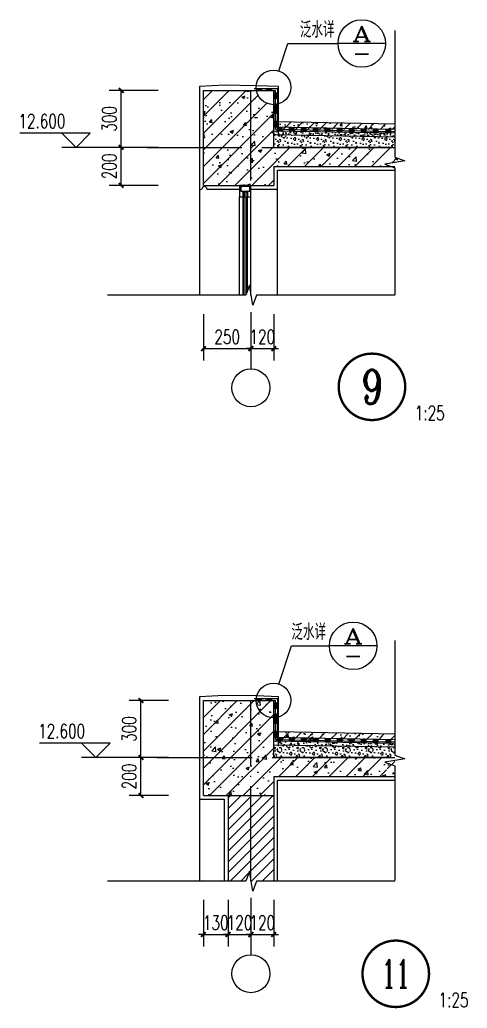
# Model space of a CAD drawing. Extents: x 79570 to 678837, y -1139230 to -612789.
# Drawn here: x 668994 to 671348, y -808702 to -803496 of the extents above; entities that cross this region are included whole.
import ezdxf
from ezdxf.enums import TextEntityAlignment as Align

# ---------------------------------------------------------------- set-up
doc = ezdxf.new("R2010")
doc.units = 0
doc.header["$LTSCALE"] = 1000
doc.header["$MEASUREMENT"] = 0
doc.linetypes.add('DOTE', pattern=[2.42, 2, -0.2, 0.02, -0.2])
for name, color, linetype in [('4', 4, 'Continuous'), ('A-剖-0.10mm.......SECT-L01', 156, 'Continuous'), ('A-剖-0.20mm.......SECT-L04', 42, 'Continuous'), ('A-剖-填充.........SECT-PATT', 156, 'Continuous'), ('A-立-线.18........ELEV-L.18', 153, 'Continuous'), ('A-通-墙............COMM-WALL', 50, 'Continuous'), ('A-通-结构剖线.....COMM-STRU-SECT', 20, 'Continuous'), ('A-通-轴线.........COMM-GRID', 27, 'DOTE'), ('A-通-门窗剖线.....COMM-GLAZ-SECT', 150, 'Continuous'), ('AXIS', 3, 'Continuous'), ('AXIS_TEXT', 7, 'Continuous'), ('DIM_ELEV', 3, 'Continuous'), ('DIM_IDEN', 210, 'Continuous'), ('DIM_SYMB', 3, 'Continuous'), ('PUB_DIM', 3, 'Continuous'), ('PUB_TEXT', 7, 'Continuous'), ('保温层', 146, 'Continuous'), ('防水层', 6, 'Continuous')]:
    doc.layers.add(name, color=color, linetype=linetype)
doc.styles.add('_TCH_DIM', font='SIMPLEX', dxfattribs={"bigfont": 'GBCBIG'})
doc.styles.add('_TCH_DIM_T3', font='SIMPLEX', dxfattribs={"width": 0.705882, "bigfont": 'GBCBIG'})
doc.styles.add('_TCH_LABEL', font='COMPLEX', dxfattribs={"bigfont": 'GBCBIG'})
doc.styles.add('COMPLEX', font='COMPLEX')
doc.dimstyles.new('_TCH_ARCH&&25', dxfattribs={"dimtxt": 74.375, "dimasz": 25, "dimexe": 62.5, "dimexo": 75, "dimgap": 25, "dimtad": 1, "dimdec": 0, "dimzin": 0, "dimdsep": 46, "dimtxsty": '_TCH_DIM_T3', "dimblk": 'ARCHTICK', "dimcen": 0.09, "dimclrt": 7, "dimazin": 2, "dimtfac": 1, "dimtdec": 0, "dimtix": 1, "dimtmove": 2, "dimatfit": 3, "dimfxl": 1, "dimtolj": 1, "dimtzin": 0, "dimarcsym": 0})

# ---------------------------------------------------------------- blocks, each defined once
blk = doc.blocks.new('A$C7B8302AA')
at = {"layer": 'A-通-门窗剖线.....COMM-GLAZ-SECT'}
for points in [[(-5.8, -58.3), (-5.8, 0), (-64.2, 0), (-64.2, -58.3), (-46.1, -58.3), (-46.1, -35), (-40.3, -35), (-40.3, -58.3), (-29.8, -58.3), (-29.8, -35), (-23.9, -35), (-23.9, -58.3)], [(-11.7, -29.2), (-11.7, -5.8), (-58.3, -5.8), (-58.3, -29.2), (-49, -29.2), (-49, -29.2), (-34.4, -29.2), (-34.4, -29.2), (-33.8, -29.2), (-33.8, -29.2), (-15.2, -29.2), (-15.2, -29.2)]]:
    blk.add_lwpolyline(points, close=True, dxfattribs=at)
blk = doc.blocks.new('_AXISO')
blk.add_circle((0, 0), 0.5)
at = {"layer": 'AXIS_TEXT', "style": 'COMPLEX', "width": 1.041667}
blk.add_attdef('A', text='', height=0.56, dxfattribs=at).set_placement((-0.25, -0.28), (0.25, -0.28), align=Align.FIT)
blk = doc.blocks.new('$LinePat$防水层1')
at = {"color": 0}
blk.add_solid([(150, 0), (450, 0), (150, -100), (450, -100)], dxfattribs=at)
at = {"layer": 'Defpoints'}
for p in [(0, 0), (600, 0)]:
    blk.add_point(p, dxfattribs=at)
blk = doc.blocks.new('_ArchTick')
at = {"color": 0, "linetype": 'ByBlock', "const_width": 0.4}
blk.add_lwpolyline([(-0.5, -0.5), (0.5, 0.5)], dxfattribs=at)
blk = doc.blocks.new('*D3628')
at = {"layer": 'Defpoints', "color": 0, "transparency": 16777216}
for p in [(623300.8, -849346.4), (623550.8, -849346.4), (623550.8, -849603.8)]:
    blk.add_point(p, dxfattribs=at)
at = {"layer": 'PUB_DIM', "color": 0, "lineweight": -2, "transparency": 16777216}
for p, q in [((623300.8, -849421.4), (623300.8, -849666.3)), ((623550.8, -849421.4), (623550.8, -849666.3)), ((623300.8, -849603.8), (623550.8, -849603.8))]:
    blk.add_line(p, q, dxfattribs=at)
at = {"layer": 'PUB_DIM', "color": 0, "lineweight": -2, "transparency": 16777216, "xscale": 25, "yscale": 25, "zscale": 25, "rotation": 180}
blk.add_blockref('_ArchTick', (623300.8, -849603.8), dxfattribs=at)
at = {"layer": 'PUB_DIM', "color": 0, "lineweight": -2, "transparency": 16777216, "xscale": 25, "yscale": 25, "zscale": 25}
blk.add_blockref('_ArchTick', (623550.8, -849603.8), dxfattribs=at)
at = {"layer": 'PUB_DIM', "color": 7, "transparency": 16777216, "insert": (623425.8, -849541.6), "char_height": 74.38, "attachment_point": 5, "style": '_TCH_DIM_T3'}
blk.add_mtext('\\A1;250', dxfattribs=at)
blk = doc.blocks.new('*D3629')
at = {"layer": 'Defpoints', "color": 0, "transparency": 16777216}
for p in [(623550.8, -849346.4), (623670.8, -849346.4), (623670.8, -849603.8)]:
    blk.add_point(p, dxfattribs=at)
at = {"layer": 'PUB_DIM', "color": 0, "lineweight": -2, "transparency": 16777216}
for p, q in [((623550.8, -849421.4), (623550.8, -849666.3)), ((623670.8, -849421.4), (623670.8, -849666.3)), ((623550.8, -849603.8), (623525.8, -849603.8)), ((623550.8, -849603.8), (623670.8, -849603.8)), ((623670.8, -849603.8), (623695.8, -849603.8))]:
    blk.add_line(p, q, dxfattribs=at)
at = {"layer": 'PUB_DIM', "color": 0, "lineweight": -2, "transparency": 16777216, "xscale": 25, "yscale": 25, "zscale": 25}
blk.add_blockref('_ArchTick', (623550.8, -849603.8), dxfattribs=at)
at = {"layer": 'PUB_DIM', "color": 0, "lineweight": -2, "transparency": 16777216, "xscale": 25, "yscale": 25, "zscale": 25, "rotation": 180}
blk.add_blockref('_ArchTick', (623670.8, -849603.8), dxfattribs=at)
at = {"layer": 'PUB_DIM', "color": 7, "transparency": 16777216, "insert": (623610.8, -849541.6), "char_height": 74.38, "attachment_point": 5, "style": '_TCH_DIM_T3'}
blk.add_mtext('\\A1;120', dxfattribs=at)
blk = doc.blocks.new('*D3630')
at = {"layer": 'Defpoints', "color": 0, "transparency": 16777216}
for p in [(622868.3, -848544), (623137.6, -848544), (623137.6, -848744)]:
    blk.add_point(p, dxfattribs=at)
at = {"layer": 'PUB_DIM', "color": 0, "lineweight": -2, "transparency": 16777216}
for p, q in [((623062.6, -848544), (622805.8, -848544)), ((622868.3, -848744), (622868.3, -848544)), ((623062.6, -848744), (622805.8, -848744))]:
    blk.add_line(p, q, dxfattribs=at)
at = {"layer": 'PUB_DIM', "color": 0, "lineweight": -2, "transparency": 16777216, "xscale": 25, "yscale": 25, "zscale": 25}
for p, rotation in [((622868.3, -848544), 90), ((622868.3, -848744), 270)]:
    blk.add_blockref('_ArchTick', p, dxfattribs=dict(at, rotation=rotation))
at = {"layer": 'PUB_DIM', "color": 7, "transparency": 16777216, "insert": (622806.1, -848644), "char_height": 74.38, "attachment_point": 5, "rotation": 90, "style": '_TCH_DIM_T3'}
blk.add_mtext('\\A1;200', dxfattribs=at)
blk = doc.blocks.new('*D3631')
at = {"layer": 'Defpoints', "color": 0, "transparency": 16777216}
for p in [(622868.3, -848244), (623137.6, -848244), (623137.6, -848544)]:
    blk.add_point(p, dxfattribs=at)
at = {"layer": 'PUB_DIM', "color": 0, "lineweight": -2, "transparency": 16777216}
for p, q in [((623062.6, -848244), (622805.8, -848244)), ((622868.3, -848544), (622868.3, -848244)), ((623062.6, -848544), (622805.8, -848544))]:
    blk.add_line(p, q, dxfattribs=at)
at = {"layer": 'PUB_DIM', "color": 0, "lineweight": -2, "transparency": 16777216, "xscale": 25, "yscale": 25, "zscale": 25}
for p, rotation in [((622868.3, -848244), 90), ((622868.3, -848544), 270)]:
    blk.add_blockref('_ArchTick', p, dxfattribs=dict(at, rotation=rotation))
at = {"layer": 'PUB_DIM', "color": 7, "transparency": 16777216, "insert": (622806.1, -848394), "char_height": 74.38, "attachment_point": 5, "rotation": 90, "style": '_TCH_DIM_T3'}
blk.add_mtext('\\A1;300', dxfattribs=at)
blk = doc.blocks.new('*D3048')
at = {"layer": 'Defpoints', "color": 0, "transparency": 16777216}
for p in [(669960.1, -808056), (670090.1, -808056), (670090.1, -808313.4)]:
    blk.add_point(p, dxfattribs=at)
at = {"layer": 'PUB_DIM', "color": 0, "lineweight": -2, "transparency": 16777216}
for p, q in [((669960.1, -808131), (669960.1, -808375.9)), ((670090.1, -808131), (670090.1, -808375.9)), ((669960.1, -808313.4), (669935.1, -808313.4)), ((669960.1, -808313.4), (670090.1, -808313.4)), ((670090.1, -808313.4), (670115.1, -808313.4))]:
    blk.add_line(p, q, dxfattribs=at)
at = {"layer": 'PUB_DIM', "color": 0, "lineweight": -2, "transparency": 16777216, "xscale": 25, "yscale": 25, "zscale": 25}
blk.add_blockref('_ArchTick', (669960.1, -808313.4), dxfattribs=at)
at = {"layer": 'PUB_DIM', "color": 0, "lineweight": -2, "transparency": 16777216, "xscale": 25, "yscale": 25, "zscale": 25, "rotation": 180}
blk.add_blockref('_ArchTick', (670090.1, -808313.4), dxfattribs=at)
at = {"layer": 'PUB_DIM', "color": 7, "transparency": 16777216, "insert": (670025.1, -808251.2), "char_height": 74.38, "attachment_point": 5, "style": '_TCH_DIM_T3'}
blk.add_mtext('\\A1;130', dxfattribs=at)
blk = doc.blocks.new('*D3049')
at = {"layer": 'Defpoints', "color": 0, "transparency": 16777216}
for p in [(670090.1, -808056), (670210.1, -808056), (670210.1, -808313.4)]:
    blk.add_point(p, dxfattribs=at)
at = {"layer": 'PUB_DIM', "color": 0, "lineweight": -2, "transparency": 16777216}
for p, q in [((670090.1, -808131), (670090.1, -808375.9)), ((670210.1, -808131), (670210.1, -808375.9)), ((670090.1, -808313.4), (670065.1, -808313.4)), ((670090.1, -808313.4), (670210.1, -808313.4)), ((670210.1, -808313.4), (670235.1, -808313.4))]:
    blk.add_line(p, q, dxfattribs=at)
at = {"layer": 'PUB_DIM', "color": 0, "lineweight": -2, "transparency": 16777216, "xscale": 25, "yscale": 25, "zscale": 25}
blk.add_blockref('_ArchTick', (670090.1, -808313.4), dxfattribs=at)
at = {"layer": 'PUB_DIM', "color": 0, "lineweight": -2, "transparency": 16777216, "xscale": 25, "yscale": 25, "zscale": 25, "rotation": 180}
blk.add_blockref('_ArchTick', (670210.1, -808313.4), dxfattribs=at)
at = {"layer": 'PUB_DIM', "color": 7, "transparency": 16777216, "insert": (670150.1, -808251.2), "char_height": 74.38, "attachment_point": 5, "style": '_TCH_DIM_T3'}
blk.add_mtext('\\A1;120', dxfattribs=at)
blk = doc.blocks.new('*D3050')
at = {"layer": 'Defpoints', "color": 0, "transparency": 16777216}
for p in [(670210.1, -808056), (670330.1, -808056), (670330.1, -808313.4)]:
    blk.add_point(p, dxfattribs=at)
at = {"layer": 'PUB_DIM', "color": 0, "lineweight": -2, "transparency": 16777216}
for p, q in [((670210.1, -808131), (670210.1, -808375.9)), ((670330.1, -808131), (670330.1, -808375.9)), ((670210.1, -808313.4), (670185.1, -808313.4)), ((670210.1, -808313.4), (670330.1, -808313.4)), ((670330.1, -808313.4), (670355.1, -808313.4))]:
    blk.add_line(p, q, dxfattribs=at)
at = {"layer": 'PUB_DIM', "color": 0, "lineweight": -2, "transparency": 16777216, "xscale": 25, "yscale": 25, "zscale": 25}
blk.add_blockref('_ArchTick', (670210.1, -808313.4), dxfattribs=at)
at = {"layer": 'PUB_DIM', "color": 0, "lineweight": -2, "transparency": 16777216, "xscale": 25, "yscale": 25, "zscale": 25, "rotation": 180}
blk.add_blockref('_ArchTick', (670330.1, -808313.4), dxfattribs=at)
at = {"layer": 'PUB_DIM', "color": 7, "transparency": 16777216, "insert": (670270.1, -808251.2), "char_height": 74.38, "attachment_point": 5, "style": '_TCH_DIM_T3'}
blk.add_mtext('\\A1;120', dxfattribs=at)
blk = doc.blocks.new('*D3051')
at = {"layer": 'Defpoints', "color": 0, "transparency": 16777216}
for p in [(669631.5, -807381.3), (669851.2, -807381.3), (669851.2, -807581.3)]:
    blk.add_point(p, dxfattribs=at)
at = {"layer": 'PUB_DIM', "color": 0, "lineweight": -2, "transparency": 16777216}
for p, q in [((669776.2, -807381.3), (669569, -807381.3)), ((669631.5, -807581.3), (669631.5, -807381.3)), ((669776.2, -807581.3), (669569, -807581.3))]:
    blk.add_line(p, q, dxfattribs=at)
at = {"layer": 'PUB_DIM', "color": 0, "lineweight": -2, "transparency": 16777216, "xscale": 25, "yscale": 25, "zscale": 25}
for p, rotation in [((669631.5, -807381.3), 90), ((669631.5, -807581.3), 270)]:
    blk.add_blockref('_ArchTick', p, dxfattribs=dict(at, rotation=rotation))
at = {"layer": 'PUB_DIM', "color": 7, "transparency": 16777216, "insert": (669569.3, -807481.3), "char_height": 74.38, "attachment_point": 5, "rotation": 90, "style": '_TCH_DIM_T3'}
blk.add_mtext('\\A1;200', dxfattribs=at)
blk = doc.blocks.new('*D3052')
at = {"layer": 'Defpoints', "color": 0, "transparency": 16777216}
for p in [(669631.5, -807081.3), (669851.2, -807081.3), (669851.2, -807381.3)]:
    blk.add_point(p, dxfattribs=at)
at = {"layer": 'PUB_DIM', "color": 0, "lineweight": -2, "transparency": 16777216}
for p, q in [((669776.2, -807081.3), (669569, -807081.3)), ((669631.5, -807381.3), (669631.5, -807081.3)), ((669776.2, -807381.3), (669569, -807381.3))]:
    blk.add_line(p, q, dxfattribs=at)
at = {"layer": 'PUB_DIM', "color": 0, "lineweight": -2, "transparency": 16777216, "xscale": 25, "yscale": 25, "zscale": 25}
for p, rotation in [((669631.5, -807081.3), 90), ((669631.5, -807381.3), 270)]:
    blk.add_blockref('_ArchTick', p, dxfattribs=dict(at, rotation=rotation))
at = {"layer": 'PUB_DIM', "color": 7, "transparency": 16777216, "insert": (669569.3, -807231.3), "char_height": 74.38, "attachment_point": 5, "rotation": 90, "style": '_TCH_DIM_T3'}
blk.add_mtext('\\A1;300', dxfattribs=at)
blk = doc.blocks.new('jie9')
at = {"layer": 'A-剖-0.10mm.......SECT-L01'}
h = blk.add_hatch(dxfattribs=at)
h.set_pattern_fill('AR-CONC', color=256, scale=25)
h.set_pattern_definition([(50, (248733.8, -698838.732), (45.5461672, -3.9847714), [4.7625, -52.3875]), (355, (248733.8, -698838.73), (-8.8107065, 47.7641607), [3.81, -41.91]), (100.451, (248737.595, -698839.064), (36.7356254, 43.779172), [4.0475, -44.5225]), (46.1842, (248733.8, -698826.03), (67.76976, -10.510582), [7.14375, -78.58125]), (96.6356, (248739.45, -698826.91), (59.351059, 61.856389), [6.07125, -66.78375]), (351.184, (248733.8, -698826.03), (59.351151, 61.85628), [5.715, -62.865]), (21, (248740.15, -698829.207), (37.90372, -25.5663796), [4.7625, -52.3875]), (326, (248740.15, -698829.207), (15.450507, 46.0469915), [3.81, -41.91]), (71.4514, (248743.31, -698831.338), (53.3541227, 20.4807144), [4.0475, -44.5225]), (37.5, (248733.8, -698838.732), (0.7721508, 21.1387597), [0, -41.402, 0, -42.545, 0, -42.06875]), (7.5, (248733.8, -698838.732), (16.7049156, 25.0451437), [0, -24.257, 0, -40.4495, 0, -16.03375]), (327.5, (248719.639, -698838.732), (33.8976488, -1.432186), [0, -15.875, 0, -49.53, 0, -65.7225]), (317.5, (248713.29, -698838.732), (37.0322953, 6.3566228), [0, -20.6375, 0, -32.893, 0, -46.6725])])
h.paths.add_polyline_path([(623670.4, -848478.6), (623670.4, -848458.6), (624305, -848469.4), (624308.1, -848489.4)])
at = {"layer": 'A-剖-填充.........SECT-PATT'}
h = blk.add_hatch(dxfattribs=at)
h.set_pattern_fill('钢筋混凝土', color=256, scale=25)
h.set_pattern_definition([(45, (0, 0), (-44.194174, 44.194174), []), (50, (0, 0), (179.315046, -15.688034), [18.75, -206.25]), (355, (0, 0), (-34.687833, 188.048033), [15, -165]), (100.4514, (14.94, -1.3), (144.627345, 172.359886), [15.935047, -175.285528]), (46.1842, (0, 50), (266.81026, -41.379754), [28.125, -309.375]), (96.6356, (22.23, 46.55), (233.665676, 243.52947), [23.90257, -262.92825]), (351.1842, (0, 50), (233.665486, 243.52965), [22.5, -247.5]), (21, (25, 37.5), (149.226763, -100.654723), [18.75, -206.25]), (326, (25, 37.5), (60.828833, 181.28751), [15, -165]), (71.4514, (37.44, 29.11), (210.055657, 80.632624), [15.935047, -175.285528]), (37.5, (0, 0), (3.039964, 83.2234635), [0, -163, 0, -167.5, 0, -165.625]), (7.5, (0, 0), (65.767384, 98.602928), [0, -95.5, 0, -159.25, 0, -63.125]), (327.5, (-55.75, 0), (133.455609, -5.638718), [0, -62.5, 0, -195, 0, -258.75]), (317.5, (-80.75, 0), (145.796542, 25.026246), [0, -81.25, 0, -129.5, 0, -183.75])])
h.paths.add_polyline_path([(623550.8, -848244), (623430.8, -848244), (623300.8, -848244), (623300.8, -848544), (623550.8, -848544)])
h.paths.add_polyline_path([(623670.8, -848319.1, -0.366901), (623579.8, -848244), (623550.8, -848244), (623550.8, -848544), (623670.8, -848544)])
h.paths.add_polyline_path([(623550.8, -848544), (623300.8, -848544), (623300.8, -848744), (623430.8, -848744), (623550.8, -848744)])
h.paths.add_polyline_path([(624360.6, -848614.6), (624308.1, -848595.5), (624308.1, -848544), (623670.8, -848544), (623550.8, -848544), (623550.8, -848744), (623550.8, -848744), (623670.8, -848744), (623670.8, -848644), (624286.4, -848644), (624255.6, -848633.1)])
h = blk.add_hatch(dxfattribs=at)
h.set_pattern_fill('钢筋混凝土', color=256, scale=15, style=0)
h.set_pattern_definition([(45, (1355634.74, -552268.67), (-31.8198052, 31.8198052), []), (50, (1355634.74, -552268.67), (129.106832, -11.295384), [13.5, -148.5]), (355, (1355634.74, -552268.67), (-24.975239, 135.394584), [10.8, -118.8]), (100.4514, (1355645.5, -552269.61), (104.131688, 124.099117), [11.473234, -126.20558]), (46.1842, (1355634.74, -552232.67), (192.103383, -29.793417), [20.25, -222.75]), (96.6356, (1355650.75, -552235.15), (168.239283, 175.341216), [17.20985, -189.30834]), (351.1842, (1355634.74, -552232.67), (168.23915, 175.34135), [16.2, -178.2]), (21, (1355652.74, -552241.67), (107.443269, -72.4714), [13.5, -148.5]), (326, (1355652.74, -552241.67), (43.79676, 130.527007), [10.8, -118.8]), (71.4514, (1355661.7, -552247.71), (151.240072, 58.05549), [11.473234, -126.20558]), (37.5, (1355634.74, -552268.67), (2.188774, 59.9208937), [0, -117.36, 0, -120.6, 0, -119.25]), (7.5, (1355634.74, -552268.67), (47.352517, 70.994108), [0, -68.76, 0, -114.66, 0, -45.45]), (327.5, (1355594.6, -552268.67), (96.0880385, -4.059877), [0, -45, 0, -140.4, 0, -186.3]), (317.5, (1355576.6, -552268.67), (104.9735105, 18.018897), [0, -58.5, 0, -93.24, 0, -132.3])])
h.paths.add_polyline_path([(624308.1, -848421.1), (624308.1, -848449), (623886.6, -848449.6), (623886.6, -848465.4), (623670.4, -848458.8), (623670.4, -848408.9)])
at = {"layer": '保温层'}
h = blk.add_hatch(dxfattribs=at)
h.set_pattern_fill('加气混凝土', color=256, scale=10)
h.set_pattern_definition([(0, (248769.8, -698895.34), (60, 120), [0, -120]), (0, (248699.6, -698911.54), (60, 120), [0, -120]), (0, (248738.6, -698912.74), (60, 120), [0, -120]), (0, (248781.2, -698877.34), (60, 120), [0, -120]), (0, (248731.4, -698918.74), (60, 120), [0, -120]), (0, (248793.2, -698801.74), (60, 120), [0, -120]), (0, (248756.6, -698811.34), (60, 120), [0, -120]), (0, (248775.8, -698826.34), (60, 120), [0, -120]), (0, (248678, -698828.74), (60, 120), [0, -120]), (0, (248736.8, -698834.14), (60, 120), [0, -120]), (0, (248714, -698864.74), (60, 120), [0, -120]), (0, (248715.2, -698909.74), (60, 120), [0, -120]), (0, (248760.2, -698914.54), (60, 120), [0, -120]), (0, (248793.2, -698861.74), (60, 120), [0, -120]), (0, (248681, -698880.34), (60, 120), [0, -120]), (0, (248691.2, -698859.94), (60, 120), [0, -120]), (0, (248738, -698868.34), (60, 120), [0, -120]), (0, (248721.2, -698885.74), (60, 120), [0, -120]), (0, (248711.6, -698846.14), (60, 120), [0, -120]), (0, (248726.6, -698801.14), (60, 120), [0, -120]), (0, (248685.8, -698905.54), (60, 120), [0, -120]), (0, (248751.8, -698825.74), (60, 120), [0, -120]), (0, (248696, -698823.94), (60, 120), [0, -120]), (0, (248686.4, -698808.34), (60, 120), [0, -120]), (130.601294, (248785.828, -698839.313), (-299.99999669, 360.00000157), [5.26831, -2207.4222]), (18.434949, (248777.257, -698837.027), (299.9999989, 119.9999991), [5.421048, -753.52558]), (90, (248777.257, -698842.17), (60, 120), [5.142857, -234.85713]), (161.565051, (248782.4, -698843.884), (-300.0000015, 119.99999105), [5.421048, -753.52558]), (53.130102, (248782.4, -698843.884), (60.0000001, 120), [5.714286, -594.2857]), (135, (248786.97, -698905.027), (-60.0000073, 119.999992), [4.848732, -334.56252]), (45, (248780.114, -698905.027), (59.9999996, 119.9999995), [4.848732, -334.56252]), (135, (248783.542, -698908.456), (-60.0000073, 119.999992), [4.848732, -334.56252]), (45, (248783.542, -698908.456), (59.9999996, 119.9999995), [4.848732, -334.56252]), (116.56505, (248729.26, -698824.46), (-1e-05, 239.999993), [6.388765, -127.7753]), (180, (248726.4, -698818.74), (-60, 120), [6.857143, -113.14285]), (63.43495, (248716.69, -698824.46), (5e-07, 240), [6.388765, -127.7753]), (116.56505, (248719.54, -698830.17), (-1e-05, 239.999993), [6.388765, -127.7753]), (0, (248719.54, -698830.17), (60, 120), [6.857143, -113.14285]), (63.43495, (248726.4, -698830.17), (5e-07, 240), [6.388765, -127.7753]), (107.102728, (248774.3995, -698865.027), (-179.99999312, 600.00000097), [7.77227, -3256.5805]), (143.972626, (248772.114, -698857.599), (-1139.99998555, 839.99999905), [7.77227, -1624.404]), (180, (248765.83, -698853.03), (-60, 120), [7.42857, -112.57142]), (36.0273733, (248752.114, -698857.599), (1139.99999158, 839.99999094), [7.77227, -1624.404]), (71.565051, (248749.828, -698864.456), (180.0000009, 599.999999), [7.228063, -751.71856]), (107.102728, (248752.114, -698871.8843), (-179.99999312, 600.00000097), [7.77227, -3256.5805]), (143.972626, (248758.3995, -698876.456), (-1139.99998555, 839.99999905), [7.77227, -1624.404]), (0, (248758.4, -698876.46), (60, 120), [7.42857, -112.57142]), (36.0273733, (248765.828, -698876.456), (1139.99999158, 839.99999094), [7.77227, -1624.404]), (71.565051, (248772.114, -698871.884), (180.0000009, 599.999999), [7.228063, -751.71856]), (150.255118, (248775.542, -698809.027), (-180.0000004, 119.9999985), [4.607004, -962.86392]), (90, (248771.54, -698811.31), (60, 120), [4.57143, -235.42855]), (29.7448813, (248771.542, -698811.313), (180.0000001, 119.99999944), [4.607004, -962.86392]), (116.56505, (248747.54, -698894.17), (-1e-05, 239.999993), [6.388765, -127.7753]), (168.690067, (248744.685, -698888.456), (-540.0000004, 119.999997), [5.82745, -1217.9371]), (41.1859251, (248734.3995, -698891.313), (1499.99999091, 1319.99998846), [6.07437, -2545.1604]), (90, (248734.4, -698897.03), (60, 120), [5.714286, -234.2857]), (138.814074, (248738.971, -698901.027), (-1499.99997334, 1320.00000841), [6.07437, -2545.1604]), (16.6992442, (248738.971, -698901.027), (1979.9999851, 599.999993716), [5.96589, -2499.7075]), (60.9453959, (248744.685, -698899.313), (59.99999984, 119.99999894), [5.883217, -2465.0679]), (109.983106, (248697.2567, -698843.8843), (-300.00000113, 839.99999778), [6.6884, -2802.4395]), (155.556045, (248694.971, -698837.5986), (-780.000002973, 359.99999252), [6.904597, -2893.0263]), (24.4439547, (248682.3995, -698837.5986), (780.00000039, 359.99999827), [6.904597, -2893.0263]), (70.0168934, (248680.114, -698843.8843), (300.000000904, 839.999997916), [6.6884, -2802.4395]), (109.983106, (248682.3995, -698850.17), (-300.00000113, 839.99999778), [6.6884, -2802.4395]), (160.016893, (248688.685, -698852.456), (-300.00000018, 119.99999453), [6.6884, -1397.8755]), (19.9831065, (248688.685, -698852.456), (299.99999835, 119.9999998), [6.6884, -1397.8755]), (70.0168934, (248694.971, -698850.17), (300.000000904, 839.999997916), [6.6884, -2802.4395]), (122.005383, (248741.828, -698854.741), (-60.00000805, 119.99999387), [5.390846, -1126.6868]), (18.434949, (248733.828, -698851.884), (299.9999989, 119.9999991), [5.421048, -753.52558]), (90, (248733.83, -698857.03), (60, 120), [5.142857, -234.85713]), (161.565051, (248738.97, -698858.741), (-300.0000015, 119.99999105), [5.421048, -753.52558]), (54.4623222, (248738.971, -698858.7414), (419.99999939, 599.9999991), [4.915614, -2059.6423]), (116.56505, (248706.97, -698883.88), (-1e-05, 239.999993), [6.388765, -127.7753]), (180, (248704.11, -698878.17), (-60, 120), [6.285714, -113.71428]), (59.0362434, (248694.4, -698883.884), (60.0000002, 119.99999942), [6.663946, -1392.7644]), (120.963756, (248697.828, -698889.599), (-60.0000082, 119.9999945), [6.663946, -1392.7644]), (0, (248697.83, -698889.6), (60, 120), [6.285714, -113.71428]), (63.43495, (248704.11, -698889.6), (5e-07, 240), [6.388765, -127.7753])])
h.paths.add_polyline_path([(624308.1, -848489.4), (624308.1, -848544), (623670.4, -848544), (623670.4, -848478.6)])
at = {"layer": '4'}
for p, q in [((624308.1, -848421.1), (623690.8, -848408.9)), ((624308.1, -848469.4), (623670.4, -848458.6)), ((624308.1, -848489.4), (623670.4, -848478.6))]:
    blk.add_line(p, q, dxfattribs=at)
at = {"layer": 'A-剖-0.20mm.......SECT-L04'}
for p, q in [((623690.8, -848458.7), (623690.8, -848309.6)), ((624287, -848544), (623690.8, -848544))]:
    blk.add_line(p, q, dxfattribs=at)
for points in [[(623580.8, -848218.9), (623410.6, -848217), (623410.8, -848216.9), (623280.8, -848224), (623280.8, -848767.2), (623292.5, -848764)], [(623695.8, -848484), (623695.8, -848224), (623580.8, -848218.9)], [(623550.8, -848764), (623690.8, -848764), (623690.8, -848664), (624308.1, -848664)], [(623319.5, -848764), (623410.8, -848764), (623410.8, -848764), (623490.8, -848764)]]:
    blk.add_lwpolyline(points, dxfattribs=at)
blk.add_arc((623306, -848764), 13.5, 0, 180, dxfattribs=at)
at = {"layer": 'A-立-线.18........ELEV-L.18'}
for p, q in [((623280.8, -848767.2), (623280.8, -849322.5)), ((623690.8, -849322.5), (623690.8, -848764))]:
    blk.add_line(p, q, dxfattribs=at)
at = {"layer": 'A-通-结构剖线.....COMM-STRU-SECT'}
for p, q in [((623300.8, -848744), (623300.8, -848244)), ((623300.8, -848244), (623430.8, -848244)), ((623430.8, -848244), (623670.8, -848244)), ((623430.8, -848244), (623670.8, -848244)), ((623670.8, -848544), (623670.8, -848244)), ((623670.8, -848531), (623670.8, -848244)), ((623670.8, -848457), (623670.8, -848244)), ((623670.8, -848544), (624308.1, -848544)), ((623670.8, -848544), (624308.1, -848544)), ((623670.8, -848644), (623670.8, -848744)), ((623670.8, -848644), (624308.1, -848644)), ((623300.8, -848744), (623430.8, -848744)), ((623430.8, -848744), (623670.8, -848744))]:
    blk.add_line(p, q, dxfattribs=at)
at = {"layer": 'A-通-轴线.........COMM-GRID', "linetype": 'DOTE', "ltscale": 0.25}
for p, q in [((623550.8, -849322.5), (623550.8, -848244)), ((623003.1, -848544), (624308.1, -848544))]:
    blk.add_line(p, q, dxfattribs=at)
at = {"layer": 'A-通-门窗剖线.....COMM-GLAZ-SECT'}
for points in [[(623490.8, -849322.5), (623490.8, -848804)], [(623509.4, -849322.5), (623509.4, -848804)], [(623515.4, -849322.5), (623515.4, -848804)], [(623526.2, -849316), (623526.2, -848804)], [(623532.2, -849299.1), (623532.2, -848804)], [(623550.8, -849317), (623550.8, -848804)]]:
    blk.add_lwpolyline(points, dxfattribs=at)
at = {"layer": 'AXIS'}
blk.add_line((623550.8, -849410.9), (623550.8, -849710.1), dxfattribs=at)
blk.add_line((623550.8, -849410.9), (623550.8, -849710.1), dxfattribs=at)
at = {"layer": 'DIM_ELEV'}
for p, q in [((622705.8, -848469), (622335.1, -848469)), ((622630.8, -848544), (622555.8, -848469)), ((622630.8, -848544), (622705.8, -848469)), ((622805.8, -848544), (622555.8, -848544))]:
    blk.add_line(p, q, dxfattribs=at)
at = {"layer": 'DIM_IDEN'}
for p, q in [((623698, -848141.2), (623745.4, -847996.9)), ((623745.4, -847996.9), (624008.8, -847996.9)), ((624258.8, -847996.9), (624008.8, -847996.9))]:
    blk.add_line(p, q, dxfattribs=at)
for centre, radius in [((624133.8, -847996.9), 125), ((623669.5, -848227.8), 91.2)]:
    blk.add_circle(centre, radius, dxfattribs=at)
at = {"layer": 'DIM_SYMB'}
for points in [[(624308.1, -847927.6), (624308.1, -848595.5), (624360.6, -848614.6), (624255.6, -848633.1), (624308.1, -848651.7), (624308.1, -849319.6)], [(624308.1, -849322.5), (623580.2, -849322.5), (623561.1, -849375), (623542.6, -849270), (623523.9, -849322.5), (622796, -849322.5)]]:
    blk.add_lwpolyline(points, dxfattribs=at)
at = {"layer": 'DIM_SYMB', "const_width": 12.5}
blk.add_lwpolyline([(624362.5, -849805, 1), (624012.5, -849805, 1)], format="xyb", close=True, dxfattribs=at)
at = {"layer": '防水层'}
blk.add_line((623670.8, -848244), (623680.8, -848243.8), dxfattribs=at)
for points in [[(623567.3, -848233.3), (623690.8, -848233.3), (623690.8, -848445.9)], [(623680.8, -848448.5), (623680.8, -848243.8)], [(624308.1, -848450.5), (623670.4, -848438.3)], [(623680.8, -848448.5), (624308.1, -848460.9)]]:
    blk.add_lwpolyline(points, dxfattribs=at)
at = {"layer": 'A-通-门窗剖线.....COMM-GLAZ-SECT', "xscale": 1.028571428591385, "yscale": 1.028571428591385, "zscale": 1.028571428591385}
blk.add_blockref('A$C7B8302AA', (623556.8, -848744), dxfattribs=at)
at = {"layer": 'AXIS', "xscale": 200, "yscale": 200, "zscale": 200}
blk.add_blockref('_AXISO', (623550.8, -849810.1), dxfattribs=at)
at = {"layer": '防水层', "zscale": 0.1}
for p, xscale, yscale, rotation in [((623628.6, -848243.7), 0.1168634526547976, 0.1000000000058208, 180), ((623680.8, -848243.7), 0.1168634526547976, 0.1000000000058208, 180), ((623670.8, -848306.7), 0.1168634526547976, 0.1000000000058208, 90), ((623680.8, -848306.7), 0.1168634526547976, 0.1000000000058208, 90), ((623670.8, -848365.6), 0.1168634526547976, 0.1000000000058208, 90), ((623670.8, -848385.7), 0.1168634526547976, 0.1000000000058208, 90), ((623680.8, -848365.6), 0.1168634526547976, 0.1000000000058208, 90), ((623680.8, -848385.7), 0.1168634526547976, 0.1000000000058208, 90), ((623670.8, -848455.9), 0.1168634526547976, 0.1000000000058208, 90), ((623680.8, -848455.9), 0.1168634526547976, 0.1000000000058208, 90), ((623670.2, -848458.3), -0.1052519503031878, 0.1000000000058207, 178.8733180334854), ((623670.4, -848448.3), -0.1052519503031878, 0.1000000000058207, 178.8733180334854), ((623733.5, -848449.6), -0.1052519503031878, 0.1000000000058207, 178.8733180334854), ((623796.6, -848450.8), -0.1052519503031878, 0.1000000000058207, 178.8733180334854), ((623859.8, -848452), -0.1052519503031878, 0.1000000000058207, 178.8733180334854), ((623922.9, -848453.3), -0.1052519503031878, 0.1000000000058207, 178.8733180334854), ((623986, -848454.5), -0.1052519503031878, 0.1000000000058207, 178.8733180334854), ((624049.2, -848455.8), -0.1052519503031878, 0.1000000000058207, 178.8733180334854), ((624112.3, -848457), -0.1052519503031878, 0.1000000000058207, 178.8733180334854), ((624175.5, -848458.3), -0.1052519503031878, 0.1000000000058207, 178.8733180334854), ((624242.1, -848458.2), -0.1052519503031878, 0.1000000000058207, 178.8733180334854), ((623733.3, -848459.6), -0.1052519503031878, 0.1000000000058207, 178.8733180334854), ((623796.4, -848460.8), -0.1052519503031878, 0.1000000000058207, 178.8733180334854), ((623859.6, -848462), -0.1052519503031878, 0.1000000000058207, 178.8733180334854), ((623922.7, -848463.3), -0.1052519503031878, 0.1000000000058207, 178.8733180334854), ((623985.9, -848464.5), -0.1052519503031878, 0.1000000000058207, 178.8733180334854), ((624049, -848465.8), -0.1052519503031878, 0.1000000000058207, 178.8733180334854), ((624112.1, -848467), -0.1052519503031878, 0.1000000000058207, 178.8733180334854), ((624175.3, -848468.2), -0.1052519503031878, 0.1000000000058207, 178.8733180334854), ((624241.9, -848468.2), -0.1052519503031878, 0.1000000000058207, 178.8733180334854)]:
    blk.add_blockref('$LinePat$防水层1', p, dxfattribs=dict(at, xscale=xscale, yscale=yscale, rotation=rotation))
at = {"layer": 'PUB_TEXT', "style": '_TCH_DIM'}
blk.add_text('泛水详', height=84.4, dxfattribs=at).set_placement((623808.5, -847966))
at = {"layer": 'PUB_TEXT', "style": '_TCH_LABEL', "width": 1.458333}
for s, p, p2 in [('A', (624083.5, -847986.8), (624184.1, -847986.8)), ('-', (624083.5, -848087.5), (624184.1, -848087.5))]:
    blk.add_text(s, height=80.5, dxfattribs=at).set_placement(p, p2, align=Align.FIT)
at = {"layer": 'PUB_TEXT', "style": '_TCH_DIM', "width": 0.705882}
for s, p in [('12.600', (622327.6, -848442.8)), ('1:25', (624412.5, -849980))]:
    blk.add_text(s, height=74.38, dxfattribs=at).set_placement(p)
at = {"layer": 'PUB_TEXT', "style": '_TCH_LABEL'}
blk.add_text('9', height=178.6, dxfattribs=at).set_placement((624132.2, -849894.3), (624242.8, -849894.3), align=Align.FIT)
at = {"layer": 'PUB_DIM'}
for p1, p2, distance, picture, middle in [((623137.6, -848544), (623137.6, -848244), 269.4, '*D3631', (622806.1, -848394)), ((623137.6, -848744), (623137.6, -848544), 269.4, '*D3630', (622806.1, -848644)), ((623300.8, -849346.4), (623550.8, -849346.4), -257.4, '*D3628', (623425.8, -849541.6)), ((623550.8, -849346.4), (623670.8, -849346.4), -257.4, '*D3629', (623610.8, -849541.6))]:
    dim = blk.add_aligned_dim(p1=p1, p2=p2, distance=distance, dimstyle='_TCH_ARCH&&25', dxfattribs=at)
    dim.commit()
    dim.dimension.update_dxf_attribs({"geometry": picture, "text_midpoint": middle})

msp = doc.modelspace()

# ---------------------------------------------------------------- hatches: boundary and pattern name
at = {"layer": 'A-剖-0.10mm.......SECT-L01'}
h = msp.add_hatch(dxfattribs=at)
h.set_pattern_fill('AR-CONC', color=256, scale=25)
h.set_pattern_definition([(50, (295393.08, -657675.97), (45.5461672, -3.9847714), [4.7625, -52.3875]), (355, (295393.08, -657675.97), (-8.8107065, 47.7641607), [3.81, -41.91]), (100.451, (295396.874, -657676.303), (36.7356254, 43.779172), [4.0475, -44.5225]), (46.1842, (295393.08, -657663.27), (67.76976, -10.510582), [7.14375, -78.58125]), (96.6356, (295398.726, -657664.147), (59.351059, 61.856389), [6.07125, -66.78375]), (351.184, (295393.08, -657663.27), (59.351151, 61.85628), [5.715, -62.865]), (21, (295399.43, -657666.446), (37.90372, -25.5663796), [4.7625, -52.3875]), (326, (295399.43, -657666.446), (15.450507, 46.0469915), [3.81, -41.91]), (71.4514, (295402.587, -657668.576), (53.3541227, 20.4807144), [4.0475, -44.5225]), (37.5, (295393.078, -657675.97), (0.7721508, 21.1387597), [0, -41.402, 0, -42.545, 0, -42.06875]), (7.5, (295393.078, -657675.97), (16.7049156, 25.0451437), [0, -24.257, 0, -40.4495, 0, -16.03375]), (327.5, (295378.918, -657675.97), (33.8976488, -1.432186), [0, -15.875, 0, -49.53, 0, -65.7225]), (317.5, (295372.568, -657675.97), (37.0322953, 6.3566228), [0, -20.6375, 0, -32.893, 0, -46.6725])])
h.paths.add_polyline_path([(670329.6, -807315.8), (670329.6, -807295.8), (670964.3, -807306.6), (670967.4, -807326.7)])
at = {"layer": 'A-剖-填充.........SECT-PATT'}
h = msp.add_hatch(dxfattribs=at)
h.set_pattern_fill('钢筋混凝土', color=256, scale=25)
h.set_pattern_definition([(45, (46659.28, 44375.836), (-44.194174, 44.194174), []), (50, (46659.28, 44375.84), (179.315046, -15.688034), [18.75, -206.25]), (355, (46659.28, 44375.84), (-34.687833, 188.048033), [15, -165]), (100.4514, (46674.22, 44374.53), (144.627345, 172.359886), [15.935047, -175.285528]), (46.1842, (46659.28, 44425.84), (266.81026, -41.379754), [28.125, -309.375]), (96.6356, (46681.51, 44422.4), (233.665676, 243.52947), [23.90257, -262.92825]), (351.1842, (46659.28, 44425.84), (233.665486, 243.52965), [22.5, -247.5]), (21, (46684.28, 44413.34), (149.226763, -100.654723), [18.75, -206.25]), (326, (46684.28, 44413.34), (60.828833, 181.28751), [15, -165]), (71.4514, (46696.71, 44404.95), (210.055657, 80.632624), [15.935047, -175.285528]), (37.5, (46659.28, 44375.836), (3.039964, 83.2234635), [0, -163, 0, -167.5, 0, -165.625]), (7.5, (46659.28, 44375.84), (65.767384, 98.602928), [0, -95.5, 0, -159.25, 0, -63.125]), (327.5, (46603.53, 44375.836), (133.455609, -5.638718), [0, -62.5, 0, -195, 0, -258.75]), (317.5, (46578.53, 44375.84), (145.796542, 25.026246), [0, -81.25, 0, -129.5, 0, -183.75])])
h.paths.add_polyline_path([(670210.1, -807081.3), (670090.1, -807081.3), (669960.1, -807081.3), (669960.1, -807381.3), (670210.1, -807381.3)])
h.paths.add_polyline_path([(670330.1, -807172.1, -0.416959), (670237.6, -807081.3), (670210.1, -807081.3), (670210.1, -807381.3), (670330.1, -807381.3)])
h.paths.add_polyline_path([(670330.1, -807081.3), (670237.6, -807081.3, 0.416959), (670330.1, -807172.1)], flags=17)
h.paths.add_polyline_path([(671019.9, -807425.1), (670967.4, -807405.9), (670967.4, -807381.3), (670330.1, -807381.3), (670210.1, -807381.3), (670210.1, -807581.3), (670330.1, -807581.3), (670330.1, -807481.3), (670967.4, -807481.3), (670967.4, -807462.2), (670914.9, -807443.6)])
h.paths.add_polyline_path([(670210.1, -807381.3), (669960.1, -807381.3), (669960.1, -807581.3), (670090.1, -807581.3), (670210.1, -807581.3)])
h = msp.add_hatch(dxfattribs=at)
h.set_pattern_fill('钢筋混凝土', color=256, scale=15, style=0)
h.set_pattern_definition([(45, (1402294.02, -511105.907), (-31.8198052, 31.8198052), []), (50, (1402294.02, -511105.91), (129.106832, -11.295384), [13.5, -148.5]), (355, (1402294.02, -511105.91), (-24.975239, 135.394584), [10.8, -118.8]), (100.4514, (1402304.78, -511106.85), (104.131688, 124.099117), [11.473234, -126.20558]), (46.1842, (1402294.02, -511069.9), (192.103383, -29.793417), [20.25, -222.75]), (96.6356, (1402310.03, -511072.39), (168.239283, 175.341216), [17.20985, -189.30834]), (351.1842, (1402294.02, -511069.9), (168.23915, 175.34135), [16.2, -178.2]), (21, (1402312.02, -511078.91), (107.443269, -72.4714), [13.5, -148.5]), (326, (1402312.02, -511078.91), (43.79676, 130.527007), [10.8, -118.8]), (71.4514, (1402320.97, -511084.95), (151.240072, 58.05549), [11.473234, -126.20558]), (37.5, (1402294.02, -511105.907), (2.188774, 59.9208937), [0, -117.36, 0, -120.6, 0, -119.25]), (7.5, (1402294.02, -511105.907), (47.352517, 70.994108), [0, -68.76, 0, -114.66, 0, -45.45]), (327.5, (1402253.88, -511105.907), (96.0880385, -4.059877), [0, -45, 0, -140.4, 0, -186.3]), (317.5, (1402235.88, -511105.91), (104.9735105, 18.018897), [0, -58.5, 0, -93.24, 0, -132.3])])
h.paths.add_polyline_path([(670967.4, -807258.3), (670967.4, -807286.2), (670545.9, -807286.8), (670545.9, -807302.6), (670329.6, -807296.1), (670329.6, -807246.1)])
h = msp.add_hatch(dxfattribs=at)
h.set_pattern_fill('ANSI31', color=256, scale=25)
h.set_pattern_definition([(45, (46659.28, 44375.836), (-28.0633004, 28.0633004), [])])
h.paths.add_polyline_path([(670210.1, -808026.6), (670220.3, -808084.7), (670239.5, -808032.2), (670330.1, -808032.2), (670330.1, -807581.3), (670210.1, -807581.3)])
h.paths.add_polyline_path([(670201.8, -807979.7), (670210.1, -808026.6), (670210.1, -807581.3), (670090.1, -807581.3), (670090.1, -808032.2), (670183.2, -808032.2)])
at = {"layer": '保温层'}
h = msp.add_hatch(dxfattribs=at)
h.set_pattern_fill('加气混凝土', color=256, scale=10)
h.set_pattern_definition([(0, (295429.08, -657732.58), (60, 120), [0, -120]), (0, (295358.88, -657748.78), (60, 120), [0, -120]), (0, (295397.88, -657749.98), (60, 120), [0, -120]), (0, (295440.48, -657714.58), (60, 120), [0, -120]), (0, (295390.68, -657755.98), (60, 120), [0, -120]), (0, (295452.48, -657638.98), (60, 120), [0, -120]), (0, (295415.88, -657648.58), (60, 120), [0, -120]), (0, (295435.08, -657663.58), (60, 120), [0, -120]), (0, (295337.28, -657665.98), (60, 120), [0, -120]), (0, (295396.08, -657671.38), (60, 120), [0, -120]), (0, (295373.28, -657701.98), (60, 120), [0, -120]), (0, (295374.48, -657746.98), (60, 120), [0, -120]), (0, (295419.48, -657751.78), (60, 120), [0, -120]), (0, (295452.48, -657698.98), (60, 120), [0, -120]), (0, (295340.28, -657717.58), (60, 120), [0, -120]), (0, (295350.48, -657697.18), (60, 120), [0, -120]), (0, (295397.28, -657705.58), (60, 120), [0, -120]), (0, (295380.48, -657722.98), (60, 120), [0, -120]), (0, (295370.88, -657683.38), (60, 120), [0, -120]), (0, (295385.88, -657638.38), (60, 120), [0, -120]), (0, (295345.08, -657742.78), (60, 120), [0, -120]), (0, (295411.08, -657662.98), (60, 120), [0, -120]), (0, (295355.28, -657661.18), (60, 120), [0, -120]), (0, (295345.68, -657645.58), (60, 120), [0, -120]), (130.601294, (295445.107, -657676.5516), (-299.99999669, 360.00000157), [5.26831, -2207.4222]), (18.434949, (295436.536, -657674.266), (299.9999989, 119.9999991), [5.421048, -753.52558]), (90, (295436.536, -657679.41), (60, 120), [5.142857, -234.85713]), (161.565051, (295441.679, -657681.123), (-300.0000015, 119.99999105), [5.421048, -753.52558]), (53.130102, (295441.679, -657681.123), (60.0000001, 120), [5.714286, -594.2857]), (135, (295446.25, -657742.266), (-60.0000073, 119.999992), [4.848732, -334.56252]), (45, (295439.393, -657742.266), (59.9999996, 119.9999995), [4.848732, -334.56252]), (135, (295442.82, -657745.694), (-60.0000073, 119.999992), [4.848732, -334.56252]), (45, (295442.82, -657745.694), (59.9999996, 119.9999995), [4.848732, -334.56252]), (116.56505, (295388.54, -657661.69), (-1e-05, 239.999993), [6.388765, -127.7753]), (180, (295385.68, -657655.98), (-60, 120), [6.857143, -113.14285]), (63.43495, (295375.96, -657661.69), (5e-07, 240), [6.388765, -127.7753]), (116.56505, (295378.82, -657667.41), (-1e-05, 239.999993), [6.388765, -127.7753]), (0, (295378.82, -657667.41), (60, 120), [6.857143, -113.14285]), (63.43495, (295385.68, -657667.41), (5e-07, 240), [6.388765, -127.7753]), (107.102728, (295433.6786, -657702.266), (-179.99999312, 600.00000097), [7.77227, -3256.5805]), (143.972626, (295431.393, -657694.837), (-1139.99998555, 839.99999905), [7.77227, -1624.404]), (180, (295425.11, -657690.27), (-60, 120), [7.42857, -112.57142]), (36.0273733, (295411.393, -657694.837), (1139.99999158, 839.99999094), [7.77227, -1624.404]), (71.565051, (295409.107, -657701.694), (180.0000009, 599.999999), [7.228063, -751.71856]), (107.102728, (295411.393, -657709.123), (-179.99999312, 600.00000097), [7.77227, -3256.5805]), (143.972626, (295417.679, -657713.6945), (-1139.99998555, 839.99999905), [7.77227, -1624.404]), (0, (295417.68, -657713.7), (60, 120), [7.42857, -112.57142]), (36.0273733, (295425.107, -657713.6945), (1139.99999158, 839.99999094), [7.77227, -1624.404]), (71.565051, (295431.393, -657709.123), (180.0000009, 599.999999), [7.228063, -751.71856]), (150.255118, (295434.821, -657646.266), (-180.0000004, 119.9999985), [4.607004, -962.86392]), (90, (295430.82, -657648.55), (60, 120), [4.57143, -235.42855]), (29.7448813, (295430.821, -657648.552), (180.0000001, 119.99999944), [4.607004, -962.86392]), (116.56505, (295406.82, -657731.41), (-1e-05, 239.999993), [6.388765, -127.7753]), (168.690067, (295403.964, -657725.694), (-540.0000004, 119.999997), [5.82745, -1217.9371]), (41.1859251, (295393.6786, -657728.5516), (1499.99999091, 1319.99998846), [6.07437, -2545.1604]), (90, (295393.68, -657734.266), (60, 120), [5.714286, -234.2857]), (138.814074, (295398.25, -657738.266), (-1499.99997334, 1320.00000841), [6.07437, -2545.1604]), (16.6992442, (295398.25, -657738.266), (1979.9999851, 599.999993716), [5.96589, -2499.7075]), (60.9453959, (295403.9644, -657736.5516), (59.99999984, 119.99999894), [5.883217, -2465.0679]), (109.983106, (295356.536, -657681.123), (-300.00000113, 839.99999778), [6.6884, -2802.4395]), (155.556045, (295354.25, -657674.8373), (-780.000002973, 359.99999252), [6.904597, -2893.0263]), (24.4439547, (295341.6786, -657674.8373), (780.00000039, 359.99999827), [6.904597, -2893.0263]), (70.0168934, (295339.393, -657681.123), (300.000000904, 839.999997916), [6.6884, -2802.4395]), (109.983106, (295341.6786, -657687.409), (-300.00000113, 839.99999778), [6.6884, -2802.4395]), (160.016893, (295347.964, -657689.694), (-300.00000018, 119.99999453), [6.6884, -1397.8755]), (19.9831065, (295347.964, -657689.694), (299.99999835, 119.9999998), [6.6884, -1397.8755]), (70.0168934, (295354.25, -657687.409), (300.000000904, 839.999997916), [6.6884, -2802.4395]), (122.005383, (295401.107, -657691.98), (-60.00000805, 119.99999387), [5.390846, -1126.6868]), (18.434949, (295393.107, -657689.123), (299.9999989, 119.9999991), [5.421048, -753.52558]), (90, (295393.11, -657694.266), (60, 120), [5.142857, -234.85713]), (161.565051, (295398.25, -657695.98), (-300.0000015, 119.99999105), [5.421048, -753.52558]), (54.4623222, (295398.25, -657695.98), (419.99999939, 599.9999991), [4.915614, -2059.6423]), (116.56505, (295366.25, -657721.12), (-1e-05, 239.999993), [6.388765, -127.7753]), (180, (295363.39, -657715.41), (-60, 120), [6.285714, -113.71428]), (59.0362434, (295353.679, -657721.123), (60.0000002, 119.99999942), [6.663946, -1392.7644]), (120.963756, (295357.107, -657726.837), (-60.0000082, 119.9999945), [6.663946, -1392.7644]), (0, (295357.11, -657726.84), (60, 120), [6.285714, -113.71428]), (63.43495, (295363.39, -657726.84), (5e-07, 240), [6.388765, -127.7753])])
h.paths.add_polyline_path([(670967.4, -807326.7), (670967.4, -807381.3), (670329.6, -807381.3), (670329.6, -807315.8)])

# ---------------------------------------------------------------- linework, layer by layer
at = {"layer": '4'}
for p, q in [((670967.4, -807258.3), (670350.1, -807246.1)), ((670967.4, -807306.6), (670329.6, -807295.8)), ((670967.4, -807326.7), (670329.6, -807315.8))]:
    msp.add_line(p, q, dxfattribs=at)
at = {"layer": 'A-剖-0.20mm.......SECT-L04'}
for p, q in [((670350.1, -807296), (670350.1, -807146.8)), ((670946.3, -807381.3), (670350.1, -807381.3)), ((670350.1, -808032.2), (670350.1, -807601.3))]:
    msp.add_line(p, q, dxfattribs=at)
for points in [[(670240.1, -807056.2), (670069.9, -807054.2), (670070.1, -807054.2), (669940.1, -807061.3), (669940.1, -807601.3), (670070.1, -807601.3), (670070.1, -808032.2)], [(670355.1, -807321.3), (670355.1, -807061.3), (670240.1, -807056.2)], [(670350.1, -807601.3), (670350.1, -807601.3), (670350.1, -807501.3), (670967.4, -807501.3)]]:
    msp.add_lwpolyline(points, dxfattribs=at)
at = {"layer": 'A-立-线.18........ELEV-L.18'}
msp.add_line((669940.1, -807601.3), (669940.1, -808032.2), dxfattribs=at)
at = {"layer": 'A-通-墙............COMM-WALL'}
for p, q in [((670090.1, -807581.3), (670090.1, -808032.2)), ((670330.1, -807581.3), (670330.1, -808032.2))]:
    msp.add_line(p, q, dxfattribs=at)
at = {"layer": 'A-通-结构剖线.....COMM-STRU-SECT'}
for p, q in [((669960.1, -807581.3), (669960.1, -807081.3)), ((669960.1, -807081.3), (670090.1, -807081.3)), ((670090.1, -807081.3), (670330.1, -807081.3)), ((670090.1, -807081.3), (670330.1, -807081.3)), ((670330.1, -807381.3), (670330.1, -807081.3)), ((670330.1, -807368.3), (670330.1, -807081.3)), ((670330.1, -807294.3), (670330.1, -807081.3)), ((670330.1, -807381.3), (670967.4, -807381.3)), ((670330.1, -807381.3), (670967.4, -807381.3)), ((670330.1, -807481.3), (670330.1, -807581.3)), ((670330.1, -807481.3), (670967.4, -807481.3)), ((669960.1, -807581.3), (670090.1, -807581.3)), ((670090.1, -807581.3), (670330.1, -807581.3))]:
    msp.add_line(p, q, dxfattribs=at)
at = {"layer": 'A-通-轴线.........COMM-GRID', "linetype": 'DOTE', "ltscale": 0.25}
for p, q in [((670210.1, -808032.2), (670210.1, -807081.3)), ((669716.6, -807381.3), (670967.4, -807381.3))]:
    msp.add_line(p, q, dxfattribs=at)
at = {"layer": 'AXIS'}
msp.add_line((670210.1, -808120.5), (670210.1, -808419.7), dxfattribs=at)
msp.add_line((670210.1, -808120.5), (670210.1, -808419.7), dxfattribs=at)
at = {"layer": 'DIM_ELEV'}
for p, q in [((669469, -807306.3), (669098.2, -807306.3)), ((669394, -807381.3), (669319, -807306.3)), ((669394, -807381.3), (669469, -807306.3)), ((669569, -807381.3), (669319, -807381.3))]:
    msp.add_line(p, q, dxfattribs=at)
at = {"layer": 'DIM_IDEN'}
for p, q in [((670357.3, -806994.2), (670423.3, -806793.2)), ((670423.3, -806793.2), (670623.1, -806793.2)), ((670873.1, -806793.2), (670623.1, -806793.2))]:
    msp.add_line(p, q, dxfattribs=at)
for centre, radius in [((670748.1, -806793.2), 125), ((670328.8, -807080.8), 91.2)]:
    msp.add_circle(centre, radius, dxfattribs=at)
at = {"layer": 'DIM_SYMB'}
for points in [[(670967.4, -806764.9), (670967.4, -807368.9), (671019.9, -807388), (670914.9, -807406.5), (670967.4, -807425.2), (670967.4, -808029.2)], [(670967.4, -808032.2), (670239.5, -808032.2), (670220.3, -808084.7), (670201.8, -807979.7), (670183.2, -808032.2), (669455.3, -808032.2)]]:
    msp.add_lwpolyline(points, dxfattribs=at)
at = {"layer": 'DIM_SYMB', "const_width": 12.5}
msp.add_lwpolyline([(671147, -808520.3, 1), (670797, -808520.3, 1)], format="xyb", close=True, dxfattribs=at)
at = {"layer": '防水层'}
msp.add_line((670330.1, -807081.3), (670340.1, -807081), dxfattribs=at)
for points in [[(670226.6, -807070.5), (670350.1, -807070.5), (670350.1, -807283.1)], [(670340.1, -807285.8), (670340.1, -807081)], [(670967.4, -807287.8), (670329.6, -807275.5)], [(670340.1, -807285.8), (670967.4, -807298.1)]]:
    msp.add_lwpolyline(points, dxfattribs=at)

# ---------------------------------------------------------------- block references
at = {"layer": '4'}
msp.add_blockref('jie9', (46659.3, 44375.8), dxfattribs=at)
at = {"layer": 'AXIS', "xscale": 200, "yscale": 200, "zscale": 200}
msp.add_blockref('_AXISO', (670210.1, -808519.7), dxfattribs=at)
at = {"layer": '防水层', "yscale": 0.1000000000058208, "zscale": 0.1}
for p, xscale, rotation in [((670287.9, -807081), 0.1168634526547976, 180), ((670340.1, -807081), 0.1168634526547976, 180), ((670330.1, -807143.9), 0.1168634526547976, 90.00000000000001), ((670340.1, -807143.9), 0.1168634526547976, 90.00000000000001), ((670330.1, -807202.9), 0.1168634526547976, 90.00000000000001), ((670330.1, -807223), 0.1168634526547976, 90.00000000000001), ((670340.1, -807202.9), 0.1168634526547976, 90.00000000000001), ((670340.1, -807223), 0.1168634526547976, 90.00000000000001), ((670330.1, -807293.1), 0.1168634526547976, 90.00000000000001), ((670340.1, -807293.1), 0.1168634526547976, 90.00000000000001), ((670329.4, -807295.6), -0.1052519503031878, 178.8733180334854), ((670329.6, -807285.6), -0.1052519503031878, 178.8733180334854), ((670392.6, -807296.8), -0.1052519503031878, 178.8733180334854), ((670392.8, -807286.8), -0.1052519503031878, 178.8733180334854), ((670455.7, -807298), -0.1052519503031878, 178.8733180334854), ((670455.9, -807288), -0.1052519503031878, 178.8733180334854), ((670518.9, -807299.3), -0.1052519503031878, 178.8733180334854), ((670519, -807289.3), -0.1052519503031878, 178.8733180334854), ((670582, -807300.5), -0.1052519503031878, 178.8733180334854), ((670582.2, -807290.5), -0.1052519503031878, 178.8733180334854), ((670645.1, -807301.8), -0.1052519503031878, 178.8733180334854), ((670645.3, -807291.8), -0.1052519503031878, 178.8733180334854), ((670708.3, -807303), -0.1052519503031878, 178.8733180334854), ((670708.5, -807293), -0.1052519503031878, 178.8733180334854), ((670771.4, -807304.2), -0.1052519503031878, 178.8733180334854), ((670771.6, -807294.2), -0.1052519503031878, 178.8733180334854), ((670834.5, -807305.5), -0.1052519503031878, 178.8733180334854), ((670834.7, -807295.5), -0.1052519503031878, 178.8733180334854), ((670901.2, -807305.4), -0.1052519503031878, 178.8733180334854), ((670901.4, -807295.4), -0.1052519503031878, 178.8733180334854)]:
    msp.add_blockref('$LinePat$防水层1', p, dxfattribs=dict(at, xscale=xscale, rotation=rotation))

# ---------------------------------------------------------------- texts
at = {"layer": 'PUB_TEXT', "style": '_TCH_DIM'}
msp.add_text('泛水详', height=84.4, dxfattribs=at).set_placement((670422.8, -806762.3))
at = {"layer": 'PUB_TEXT', "style": '_TCH_LABEL', "width": 1.458333}
for s, p, p2 in [('A', (670697.8, -806783.1), (670798.4, -806783.1)), ('-', (670697.8, -806883.7), (670798.4, -806883.7))]:
    msp.add_text(s, height=80.5, dxfattribs=at).set_placement(p, p2, align=Align.FIT)
at = {"layer": 'PUB_TEXT', "style": '_TCH_DIM', "width": 0.705882}
for s, p in [('12.600', (669090.7, -807280)), ('1:25', (671197, -808695.3))]:
    msp.add_text(s, height=74.38, dxfattribs=at).set_placement(p)
at = {"layer": 'PUB_TEXT', "style": '_TCH_LABEL'}
msp.add_text('11', height=148.49, dxfattribs=at).set_placement((670897.7, -808594.6), (671046.2, -808594.6), align=Align.FIT)

# ---------------------------------------------------------------- dimensions: what is measured, and where the dimension line sits
at = {"layer": 'PUB_DIM'}
for p1, p2, distance, picture, middle in [((669851.2, -807381.3), (669851.2, -807081.3), 219.7, '*D3052', (669569.3, -807231.3)), ((669851.2, -807581.3), (669851.2, -807381.3), 219.7, '*D3051', (669569.3, -807481.3)), ((669960.1, -808056), (670090.1, -808056), -257.4, '*D3048', (670025.1, -808251.2)), ((670090.1, -808056), (670210.1, -808056), -257.4, '*D3049', (670150.1, -808251.2)), ((670210.1, -808056), (670330.1, -808056), -257.4, '*D3050', (670270.1, -808251.2))]:
    dim = msp.add_aligned_dim(p1=p1, p2=p2, distance=distance, dimstyle='_TCH_ARCH&&25', dxfattribs=at)
    dim.commit()
    dim.dimension.update_dxf_attribs({"geometry": picture, "text_midpoint": middle})

doc.saveas('drawing.dxf')
